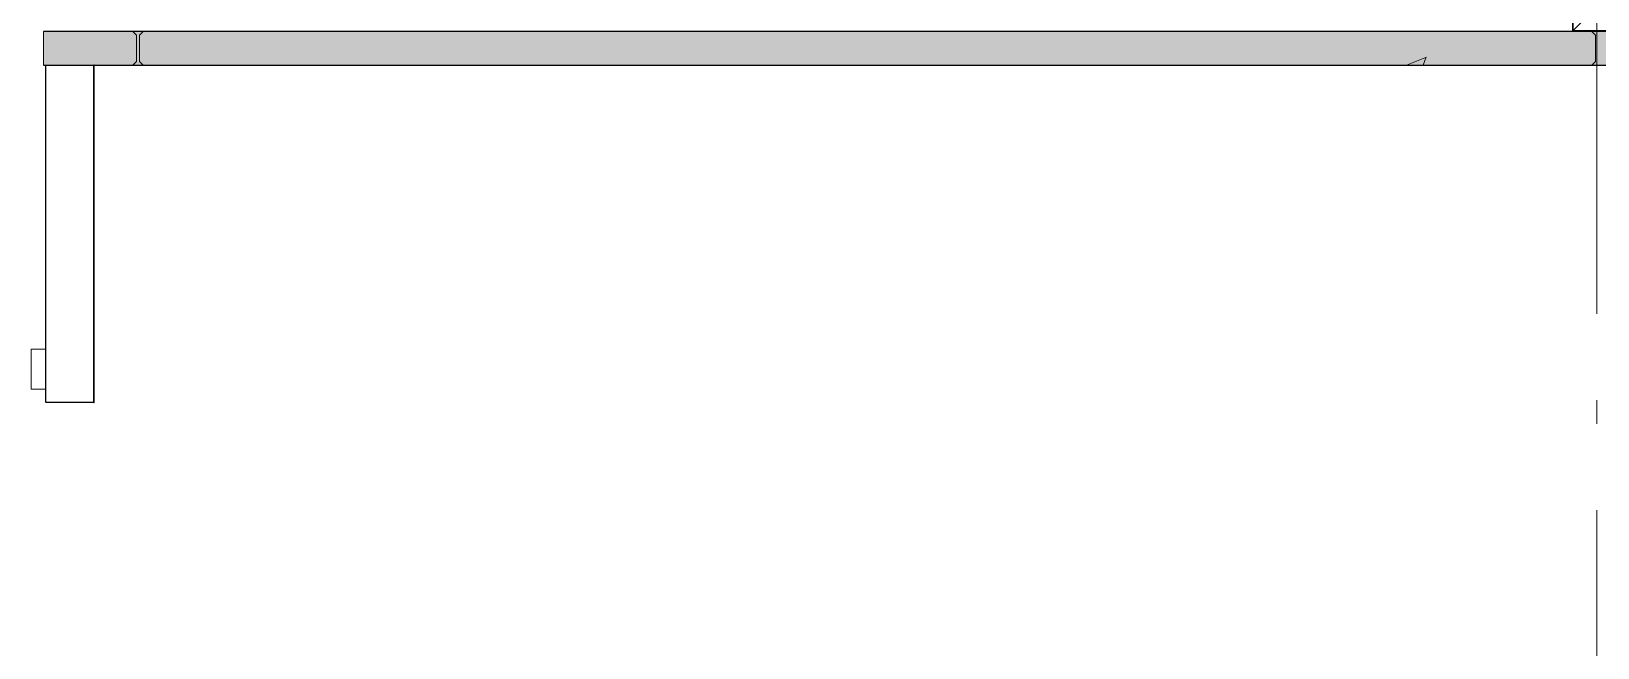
# Model space of a CAD drawing. Header units: metres. Extents: x -55 to 260, y -121 to 64.
# Drawn here: x 5.65 to 12.2, y 12.67 to 15.24 of the extents above; entities that cross this region are included whole.
import ezdxf

# ---------------------------------------------------------------- set-up
doc = ezdxf.new("R2010")
doc.units = ezdxf.units.M
doc.linetypes.add('01_Grid', pattern=[2.32, 1.6, -0.36, 0, -0.36])
for name, color, linetype, lineweight in [('0-1', 7, 'Continuous', 5), ('03EJES-1', 1, '01_Grid', 5), ('06MUR-1', 253, 'Continuous', 5), ('06MUR-2', 53, 'Continuous', 25), ('06MUREXT-1', 9, 'Continuous', 15), ('17EQAGUA-1', 253, 'Continuous', 5), ('26VENT-1', 253, 'Continuous', 5), ('26VENT-3', 213, 'Continuous', 9), ('70LINEA-2', 1, 'Continuous', 5), ('70LINEA_0_25-1', 9, 'Continuous', 15)]:
    doc.layers.add(name, color=color, linetype=linetype, lineweight=lineweight)
pattern_1 = [(50, (0, 0), (2.914806, -0.25534), [0.3048, -3.353]), (355, (0, 0), (-0.5639, 3.05678), [0.24384, -2.682]), (100.451, (0.243, -0.0213), (2.35075, 2.801895), [0.25904, -2.849]), (46.184, (0, 0.8128), (4.336665, -0.672795), [0.4572, -5.029]), (96.636, (0.3614, 0.7567), (3.798, 3.95842), [0.38856, -4.274]), (351.184, (0, 0.813), (3.79858, 3.95859), [0.36576, -4.023]), (21, (0.4064, 0.6096), (2.425556, -1.63645), [0.3048, -3.353]), (326, (0.4064, 0.6096), (0.98876, 2.946903), [0.24384, -2.682]), (71.451, (0.6086, 0.4733), (3.414398, 1.310927), [0.25904, -2.849]), (37.5, (0, 0), (0.049559, 1.352701), [0.13411, -2.516, 0.13411, -2.589, -2.692]), (37.5, (0, 0), (0.049559, 1.352701), [-5.373, 0.13411, -2.558]), (7.5, (0, 0), (1.06888, 1.603233), [0.13411, -1.418, 0.13411, -2.455, -1.026]), (7.5, (0, 0), (1.06888, 1.603233), [-4.141, 0.13411, -0.89205]), (327.5, (-0.9063, 0), (2.1693145, -0.091976), [0.13411, -0.88189, 0.13411, -3.036, -4.206]), (327.5, (-0.9063, 0), (2.1693145, -0.091976), [-4.186, 0.13411, -4.072]), (317.5, (-1.313, 0), (2.370307, 0.40642), [0.13411, -1.187, 0.13411, -1.971, -2.987]), (317.5, (-1.313, 0), (2.370307, 0.40642), [-3.426, 0.13411, -2.853])]

# ---------------------------------------------------------------- blocks, each defined once
blk = doc.blocks.new('Rectangular Mullion - 60x167-7854493-A1 _ A700')
at = {"layer": '26VENT-3'}
for p, q in [((-0.06, 0.0835), (0, 0.0835)), ((-0.06, -0.0835), (-0.06, 0.0835)), ((0, 0.0835), (0, -0.0835)), ((0, -0.0835), (-0.06, -0.0835))]:
    blk.add_line(p, q, dxfattribs=at)
blk = doc.blocks.new('Downspout - Square - Downspout - Square 8_x8_-7116128-A1 _ A700')
at = {"layer": '17EQAGUA-1'}
for p, q in [((0.1016, 0.2032), (-0.1016, 0.2032)), ((-0.1016, 0.2032), (-0.1016, 0)), ((-0.0986, 0.2002), (0.0986, 0.2002)), ((-0.0986, 0.003), (-0.0986, 0.2002)), ((0.0986, 0.2002), (-0.0986, 0.003)), ((-0.0986, 0.2002), (0.0986, 0.003)), ((0.0986, 0.2002), (0.0986, 0.003)), ((0.1016, 0), (0.1016, 0.2032)), ((-0.1016, 0), (0.1016, 0)), ((0.0986, 0.003), (-0.0986, 0.003))]:
    blk.add_line(p, q, dxfattribs=at)
blk = doc.blocks.new('22011_AR_rvt-1-A1 _ A700')
at = {"layer": '06MUR-1'}
h = blk.add_hatch(dxfattribs=at)
h.set_pattern_fill('FP_1', color=256, style=0, pattern_type=2)
h.set_pattern_definition(pattern_1)
h.paths.add_polyline_path([(177.1795, 15.0993), (177.1795, 15.239), (125.6062, 15.239), (125.6062, 15.0993), (176.8216, 15.0993)])
h.paths.add_polyline_path([(122.8995, 15.0993), (124.3298, 15.0993), (124.3298, 15.239), (58.5502, 15.239), (58.5502, 15.0993), (121.3589, 15.0993)])
h.paths.add_polyline_path([(56.6524, 15.0993), (57.2738, 15.0993), (57.2738, 15.239), (5.7005, 15.239), (5.7005, 15.0993), (55.1117, 15.0993)])
at = {"layer": '70LINEA-2'}
h = blk.add_hatch(dxfattribs=at)
h.set_pattern_fill('FP_1', color=256, style=0, pattern_type=2)
h.set_pattern_definition(pattern_1)
h.paths.add_polyline_path([(12.1703, 15.0993), (12.1856, 15.1146), (12.1856, 15.2237), (12.1703, 15.239), (6.1177, 15.239), (6.1023, 15.2237), (6.1023, 15.1146), (6.1177, 15.0993), (11.9741, 15.0993)])
at = {"layer": '06MUR-2'}
for p, q in [((57.2738, 15.239), (5.7005, 15.239)), ((5.7005, 15.0993), (57.2738, 15.0993)), ((5.711, 13.691), (5.711, 15.0973)), ((5.911, 15.0973), (5.711, 15.0973)), ((5.912, 15.0983), (5.911, 15.0983)), ((5.911, 15.0973), (5.911, 15.0983)), ((5.912, 15.0973), (5.911, 15.0973)), ((5.911, 13.691), (5.911, 15.0973)), ((5.912, 15.0973), (5.912, 15.0983)), ((5.711, 13.691), (5.911, 13.691)), ((5.911, 13.691), (5.912, 13.691)), ((5.911, 13.69), (5.911, 13.691)), ((5.911, 13.69), (5.912, 13.69)), ((5.912, 13.69), (5.912, 13.691))]:
    blk.add_line(p, q, dxfattribs=at)
at = {"layer": '06MUREXT-1'}
for p, q in [((12.0904, 15.24), (5.7005, 15.24)), ((5.7005, 15.24), (5.7005, 15.0983)), ((5.7005, 15.0983), (57.2748, 15.0983)), ((5.71, 15.0983), (5.71, 13.69)), ((5.711, 15.0983), (5.71, 15.0983)), ((5.911, 15.0983), (5.711, 15.0983)), ((5.912, 15.0983), (5.911, 15.0983)), ((5.912, 13.69), (5.912, 15.0983)), ((5.71, 13.69), (5.711, 13.69)), ((5.711, 13.69), (5.911, 13.69)), ((5.911, 13.69), (5.912, 13.69))]:
    blk.add_line(p, q, dxfattribs=at)
at = {"layer": '70LINEA_0_25-1'}
for p, q in [((6.0743, 15.24), (5.7005, 15.24)), ((5.7005, 15.24), (5.7005, 15.239)), ((6.0743, 15.239), (5.7005, 15.239)), ((5.7005, 15.239), (5.7005, 15.0993)), ((5.7005, 15.239), (6.0743, 15.239)), ((6.0743, 15.239), (6.0743, 15.24)), ((6.0896, 15.2237), (6.0743, 15.239)), ((6.0896, 15.1146), (6.0896, 15.2237)), ((6.1177, 15.239), (6.1023, 15.2237)), ((6.1023, 15.2237), (6.1023, 15.1146)), ((12.0904, 15.24), (6.1177, 15.24)), ((6.1177, 15.24), (6.1177, 15.239)), ((12.1703, 15.239), (6.1177, 15.239)), ((6.1177, 15.239), (12.1703, 15.239)), ((12.1703, 15.239), (12.1703, 15.24)), ((12.1856, 15.2237), (12.1703, 15.239)), ((12.1856, 15.1146), (12.1856, 15.2237)), ((5.7005, 15.0993), (6.0743, 15.0993)), ((6.0743, 15.0993), (5.7005, 15.0993)), ((5.7005, 15.0993), (5.7005, 15.0983)), ((5.7005, 15.0983), (6.0743, 15.0983)), ((6.0743, 15.0993), (6.0896, 15.1146)), ((6.0743, 15.0983), (6.0743, 15.0993)), ((6.1023, 15.1146), (6.1177, 15.0993)), ((6.1177, 15.0993), (12.1703, 15.0993)), ((12.1703, 15.0993), (6.1177, 15.0993)), ((6.1177, 15.0993), (6.1177, 15.0983)), ((6.1177, 15.0983), (12.1703, 15.0983)), ((12.1703, 15.0993), (12.1856, 15.1146)), ((12.1703, 15.0983), (12.1703, 15.0993))]:
    blk.add_line(p, q, dxfattribs=at)
at = {"layer": '17EQAGUA-1'}
blk.add_blockref('Downspout - Square - Downspout - Square 8_x8_-7116128-A1 _ A700', (12.192, 15.24), dxfattribs=at)
at = {"layer": '26VENT-1', "extrusion": (0, 0, -1), "rotation": 180}
blk.add_blockref('Rectangular Mullion - 60x167-7854493-A1 _ A700', (-5.71, 13.8285), dxfattribs=at)
blk = doc.blocks.new('22011_AR_rvt-2-A1 _ A700')
at = {"layer": '06MUR-1'}
h = blk.add_hatch(dxfattribs=at)
h.set_pattern_fill('FP_1', color=256, style=0, pattern_type=2)
h.set_pattern_definition(pattern_1)
h.paths.add_polyline_path([(177.1795, 15.0993), (177.1795, 15.239), (125.6062, 15.239), (125.6062, 15.0993), (176.8216, 15.0993)])
h.paths.add_polyline_path([(122.8995, 15.0993), (124.3298, 15.0993), (124.3298, 15.239), (58.5502, 15.239), (58.5502, 15.0993), (121.3589, 15.0993)])
h.paths.add_polyline_path([(56.6524, 15.0993), (57.2738, 15.0993), (57.2738, 15.239), (5.7005, 15.239), (5.7005, 15.0993), (55.1117, 15.0993)])
at = {"layer": '70LINEA-2'}
h = blk.add_hatch(dxfattribs=at)
h.set_pattern_fill('FP_1', color=256, style=0, pattern_type=2)
h.set_pattern_definition(pattern_1)
h.paths.add_polyline_path([(12.1703, 15.0993), (12.1857, 15.1146), (12.1857, 15.2237), (12.1703, 15.239), (6.1177, 15.239), (6.1024, 15.2237), (6.1024, 15.1146), (6.1177, 15.0993), (11.9741, 15.0993)])
at = {"layer": '06MUR-2'}
for p, q in [((57.2738, 15.239), (5.7005, 15.239)), ((5.7005, 15.0993), (57.2738, 15.0993)), ((5.711, 13.691), (5.711, 15.0973)), ((5.911, 15.0973), (5.711, 15.0973)), ((5.912, 15.0983), (5.911, 15.0983)), ((5.911, 15.0973), (5.911, 15.0983)), ((5.912, 15.0973), (5.911, 15.0973)), ((5.911, 13.691), (5.911, 15.0973)), ((5.912, 15.0973), (5.912, 15.0983)), ((5.711, 13.691), (5.911, 13.691)), ((5.911, 13.691), (5.912, 13.691)), ((5.911, 13.69), (5.911, 13.691)), ((5.911, 13.69), (5.912, 13.69)), ((5.912, 13.69), (5.912, 13.691))]:
    blk.add_line(p, q, dxfattribs=at)
at = {"layer": '06MUREXT-1'}
for p, q in [((5.7005, 15.24), (5.7005, 15.0983)), ((5.7005, 15.0983), (57.2748, 15.0983)), ((5.71, 15.0983), (5.71, 13.69)), ((5.711, 15.0983), (5.71, 15.0983)), ((5.911, 15.0983), (5.711, 15.0983)), ((5.912, 15.0983), (5.911, 15.0983)), ((5.912, 13.69), (5.912, 15.0983)), ((5.71, 13.69), (5.711, 13.69)), ((5.711, 13.69), (5.911, 13.69)), ((5.911, 13.69), (5.912, 13.69))]:
    blk.add_line(p, q, dxfattribs=at)
at = {"layer": '70LINEA_0_25-1'}
for p, q in [((5.7005, 15.24), (5.7005, 15.239)), ((6.0743, 15.239), (5.7005, 15.239)), ((5.7005, 15.239), (5.7005, 15.0993)), ((5.7005, 15.239), (6.0743, 15.239)), ((6.0743, 15.239), (6.0743, 15.24)), ((6.0897, 15.2237), (6.0743, 15.239)), ((6.0897, 15.1146), (6.0897, 15.2237)), ((6.1177, 15.239), (6.1024, 15.2237)), ((6.1024, 15.2237), (6.1024, 15.1146)), ((6.1177, 15.24), (6.1177, 15.239)), ((12.1703, 15.239), (6.1177, 15.239)), ((6.1177, 15.239), (12.1703, 15.239)), ((12.1703, 15.239), (12.1703, 15.24)), ((12.1857, 15.2237), (12.1703, 15.239)), ((12.1857, 15.1146), (12.1857, 15.2237)), ((5.7005, 15.0993), (6.0743, 15.0993)), ((6.0743, 15.0993), (5.7005, 15.0993)), ((5.7005, 15.0993), (5.7005, 15.0983)), ((5.7005, 15.0983), (6.0743, 15.0983)), ((6.0743, 15.0993), (6.0897, 15.1146)), ((6.0743, 15.0983), (6.0743, 15.0993)), ((6.1024, 15.1146), (6.1177, 15.0993)), ((6.1177, 15.0993), (12.1703, 15.0993)), ((12.1703, 15.0993), (6.1177, 15.0993)), ((6.1177, 15.0993), (6.1177, 15.0983)), ((6.1177, 15.0983), (12.1703, 15.0983)), ((12.1703, 15.0993), (12.1857, 15.1146)), ((12.1703, 15.0983), (12.1703, 15.0993))]:
    blk.add_line(p, q, dxfattribs=at)
at = {"layer": '26VENT-1', "extrusion": (0, 0, -1), "rotation": 180}
blk.add_blockref('Rectangular Mullion - 60x167-7854493-A1 _ A700', (-5.71, 13.8285), dxfattribs=at)

msp = doc.modelspace()

# ---------------------------------------------------------------- linework, layer by layer
at = {"layer": '03EJES-1'}
msp.add_line((12.192, -60.96), (12.192, 60.3168), dxfattribs=at)

# ---------------------------------------------------------------- block references
at = {"layer": '0-1'}
for name in ['22011_AR_rvt-2-A1 _ A700', '22011_AR_rvt-1-A1 _ A700']:
    msp.add_blockref(name, (0, 0), dxfattribs=at)

doc.saveas('drawing.dxf')
